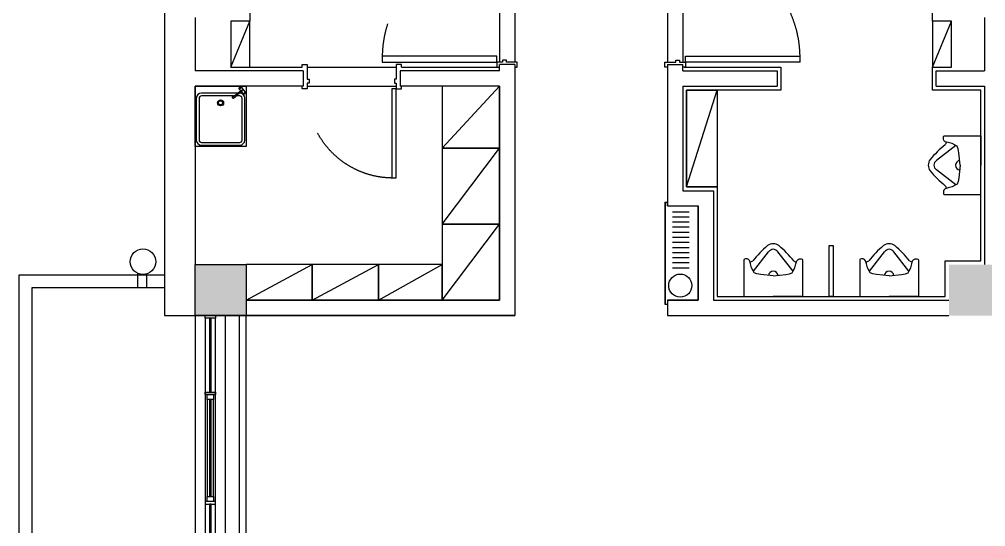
# Model space of a CAD drawing. Header units: millimetres. Extents: x 526420 to 928802, y 401925 to 509768.
# Drawn here: x 602847 to 610435, y 425780 to 429762 of the extents above; entities that cross this region are included whole.
import ezdxf

# ---------------------------------------------------------------- set-up
doc = ezdxf.new("R2010")
doc.units = ezdxf.units.MM
doc.header["$LTSCALE"] = 3000
doc.header["$MEASUREMENT"] = 0
doc.linetypes.add('DASHED2', pattern=[0.375, 0.25, -0.125])
doc.layers.get('0').update_dxf_attribs({"linetype": 'CONTINUOUS'})
for name, color, linetype in [('D-GJG', 7, 'CONTINUOUS'), ('D-WALL', 7, 'CONTINUOUS'), ('D-WINDOW', 7, 'CONTINUOUS'), ('P-DOOR', 7, 'CONTINUOUS'), ('P-FURNI-A', 7, 'CONTINUOUS'), ('P-FURNI-I', 7, 'CONTINUOUS'), ('P-STAIR', 7, 'CONTINUOUS'), ('窗台线', 7, 'CONTINUOUS')]:
    doc.layers.add(name, color=color, linetype=linetype)

msp = doc.modelspace()

# ---------------------------------------------------------------- linework, layer by layer
at = {"color": 0, "ltscale": 2}
for p, q in [((607916.8, 428327.2), (607936.8, 428327.2)), ((607916.8, 428327.2), (607916.8, 427527.2)), ((607916.8, 428327.2), (607936.8, 428327.2)), ((607916.8, 428327.2), (607916.8, 427527.2)), ((607916.9, 428327.2), (607936.9, 428327.2)), ((607916.9, 428327.2), (607916.9, 427527.2)), ((607916.9, 428327.2), (607936.9, 428327.2)), ((607916.9, 428327.2), (607916.9, 427527.2)), ((607936.8, 428297.2), (607936.8, 428327.2)), ((607936.8, 428297.2), (607936.8, 428327.2)), ((607936.8, 428297.2), (608176.8, 428297.2)), ((607936.8, 428297.2), (608176.8, 428297.2)), ((607936.9, 428297.2), (607936.9, 428327.2)), ((607936.9, 428297.2), (607936.9, 428327.2)), ((607936.9, 428297.2), (608176.9, 428297.2)), ((607936.9, 428297.2), (608176.9, 428297.2)), ((608176.8, 427557.2), (608176.8, 428297.2)), ((608176.8, 427557.2), (608176.8, 428297.2)), ((608176.9, 427557.2), (608176.9, 428297.2)), ((608176.9, 427557.2), (608176.9, 428297.2)), ((607976.8, 428252.5), (608106.8, 428252.5)), ((607976.8, 428252.5), (608106.8, 428252.5)), ((607976.8, 428252.5), (608106.8, 428252.5)), ((607976.8, 428252.5), (608106.8, 428252.5)), ((607976.8, 428212.5), (608106.8, 428212.5)), ((607976.8, 428212.5), (608106.8, 428212.5)), ((607976.8, 428212.5), (608106.8, 428212.5)), ((607976.8, 428212.5), (608106.8, 428212.5)), ((607976.9, 428252.5), (608106.9, 428252.5)), ((607976.9, 428252.5), (608106.9, 428252.5)), ((607976.9, 428252.5), (608106.9, 428252.5)), ((607976.9, 428252.5), (608106.9, 428252.5)), ((607976.9, 428212.5), (608106.9, 428212.5)), ((607976.9, 428212.5), (608106.9, 428212.5)), ((607976.9, 428212.5), (608106.9, 428212.5)), ((607976.9, 428212.5), (608106.9, 428212.5)), ((607976.8, 428172.5), (608106.8, 428172.5)), ((607976.8, 428172.5), (608106.8, 428172.5)), ((607976.8, 428172.5), (608106.8, 428172.5)), ((607976.8, 428172.5), (608106.8, 428172.5)), ((607976.8, 428132.5), (608106.8, 428132.5)), ((607976.8, 428132.5), (608106.8, 428132.5)), ((607976.8, 428132.5), (608106.8, 428132.5)), ((607976.8, 428132.5), (608106.8, 428132.5)), ((607976.9, 428172.5), (608106.9, 428172.5)), ((607976.9, 428172.5), (608106.9, 428172.5)), ((607976.9, 428172.5), (608106.9, 428172.5)), ((607976.9, 428172.5), (608106.9, 428172.5)), ((607976.9, 428132.5), (608106.9, 428132.5)), ((607976.9, 428132.5), (608106.9, 428132.5)), ((607976.9, 428132.5), (608106.9, 428132.5)), ((607976.9, 428132.5), (608106.9, 428132.5)), ((607976.8, 428092.5), (608106.8, 428092.5)), ((607976.8, 428092.5), (608106.8, 428092.5)), ((607976.8, 428092.5), (608106.8, 428092.5)), ((607976.8, 428092.5), (608106.8, 428092.5)), ((607976.8, 428052.5), (608106.8, 428052.5)), ((607976.8, 428052.5), (608106.8, 428052.5)), ((607976.8, 428052.5), (608106.8, 428052.5)), ((607976.8, 428052.5), (608106.8, 428052.5)), ((607976.9, 428092.5), (608106.9, 428092.5)), ((607976.9, 428092.5), (608106.9, 428092.5)), ((607976.9, 428092.5), (608106.9, 428092.5)), ((607976.9, 428092.5), (608106.9, 428092.5)), ((607976.9, 428052.5), (608106.9, 428052.5)), ((607976.9, 428052.5), (608106.9, 428052.5)), ((607976.9, 428052.5), (608106.9, 428052.5)), ((607976.9, 428052.5), (608106.9, 428052.5)), ((607976.8, 428012.5), (608106.8, 428012.5)), ((607976.8, 428012.5), (608106.8, 428012.5)), ((607976.8, 428012.5), (608106.8, 428012.5)), ((607976.8, 428012.5), (608106.8, 428012.5)), ((607976.8, 427972.5), (608106.8, 427972.5)), ((607976.8, 427972.5), (608106.8, 427972.5)), ((607976.8, 427972.5), (608106.8, 427972.5)), ((607976.8, 427972.5), (608106.8, 427972.5)), ((607976.8, 427972.5), (608106.8, 427972.5)), ((607976.8, 427972.5), (608106.8, 427972.5)), ((607976.9, 428012.5), (608106.9, 428012.5)), ((607976.9, 428012.5), (608106.9, 428012.5)), ((607976.9, 428012.5), (608106.9, 428012.5)), ((607976.9, 428012.5), (608106.9, 428012.5)), ((607976.9, 427972.5), (608106.9, 427972.5)), ((607976.9, 427972.5), (608106.9, 427972.5)), ((607976.9, 427972.5), (608106.9, 427972.5)), ((607976.9, 427972.5), (608106.9, 427972.5)), ((607976.9, 427972.5), (608106.9, 427972.5)), ((607976.9, 427972.5), (608106.9, 427972.5)), ((607976.8, 427932.5), (608106.8, 427932.5)), ((607976.8, 427932.5), (608106.8, 427932.5)), ((607976.8, 427932.5), (608106.8, 427932.5)), ((607976.8, 427932.5), (608106.8, 427932.5)), ((607976.8, 427892.5), (608106.8, 427892.5)), ((607976.8, 427892.5), (608106.8, 427892.5)), ((607976.8, 427892.5), (608106.8, 427892.5)), ((607976.8, 427892.5), (608106.8, 427892.5)), ((607976.8, 427892.5), (608106.8, 427892.5)), ((607976.8, 427892.5), (608106.8, 427892.5)), ((607976.9, 427932.5), (608106.9, 427932.5)), ((607976.9, 427932.5), (608106.9, 427932.5)), ((607976.9, 427932.5), (608106.9, 427932.5)), ((607976.9, 427932.5), (608106.9, 427932.5)), ((607976.9, 427892.5), (608106.9, 427892.5)), ((607976.9, 427892.5), (608106.9, 427892.5)), ((607976.9, 427892.5), (608106.9, 427892.5)), ((607976.9, 427892.5), (608106.9, 427892.5)), ((607976.9, 427892.5), (608106.9, 427892.5)), ((607976.9, 427892.5), (608106.9, 427892.5)), ((607976.8, 427852.5), (608106.8, 427852.5)), ((607976.8, 427852.5), (608106.8, 427852.5)), ((607976.8, 427852.5), (608106.8, 427852.5)), ((607976.8, 427852.5), (608106.8, 427852.5)), ((607976.8, 427812.5), (608106.8, 427812.5)), ((607976.8, 427812.5), (608106.8, 427812.5)), ((607976.9, 427852.5), (608106.9, 427852.5)), ((607976.9, 427852.5), (608106.9, 427852.5)), ((607976.9, 427852.5), (608106.9, 427852.5)), ((607976.9, 427852.5), (608106.9, 427852.5)), ((607976.9, 427812.5), (608106.9, 427812.5)), ((607976.9, 427812.5), (608106.9, 427812.5)), ((607916.8, 427527.2), (607936.8, 427527.2)), ((607916.8, 427527.2), (607936.8, 427527.2)), ((607916.9, 427527.2), (607936.9, 427527.2)), ((607916.9, 427527.2), (607936.9, 427527.2)), ((607936.8, 427557.2), (607936.8, 427527.2)), ((607936.8, 427557.2), (608176.8, 427557.2)), ((607936.8, 427557.2), (607936.8, 427527.2)), ((607936.8, 427557.2), (608176.8, 427557.2)), ((607936.9, 427557.2), (607936.9, 427527.2)), ((607936.9, 427557.2), (608176.9, 427557.2)), ((607936.9, 427557.2), (607936.9, 427527.2)), ((607936.9, 427557.2), (608176.9, 427557.2))]:
    msp.add_line(p, q, dxfattribs=at)
for centre in [(608036.8, 427672.5), (608036.8, 427672.5), (608036.9, 427672.5), (608036.9, 427672.5)]:
    msp.add_circle(centre, 90.6, dxfattribs=at)
at = {"layer": 'D-GJG', "color": 0, "ltscale": 2}
for p, q in [((605066.8, 429387.2), (605066.8, 429407.2)), ((605066.8, 429407.2), (605106.8, 429407.2)), ((605106.8, 429407.2), (605106.8, 429292.2)), ((605846.8, 429407.2), (605806.8, 429407.2)), ((605806.8, 429407.2), (605806.8, 429292.2)), ((605846.8, 429387.2), (605846.8, 429407.2)), ((606641.8, 429427.2), (606596.8, 429427.2)), ((606596.8, 429427.2), (606596.8, 429387.2)), ((606671.8, 429442.2), (606641.8, 429442.2)), ((606641.8, 429442.2), (606641.8, 429427.2)), ((606671.8, 429427.2), (606671.8, 429442.2)), ((606756.8, 429427.2), (606671.8, 429427.2)), ((606756.8, 429387.2), (606756.8, 429427.2)), ((607916.8, 429387.2), (607916.8, 429427.2)), ((607916.8, 429427.2), (608001.8, 429427.2)), ((608001.8, 429427.2), (608001.8, 429442.2)), ((608001.8, 429442.2), (608031.8, 429442.2)), ((608031.8, 429442.2), (608031.8, 429427.2)), ((608031.8, 429427.2), (608076.8, 429427.2)), ((608076.8, 429427.2), (608076.8, 429387.2)), ((606596.8, 429387.2), (606616.8, 429387.2)), ((606736.8, 429387.2), (606756.8, 429387.2)), ((607936.8, 429387.2), (607916.8, 429387.2)), ((608076.8, 429387.2), (608056.8, 429387.2)), ((605106.8, 429292.2), (605121.8, 429292.2)), ((605121.8, 429262.2), (605106.8, 429262.2)), ((605106.8, 429262.2), (605106.8, 429217.2)), ((605121.8, 429292.2), (605121.8, 429262.2)), ((605806.8, 429292.2), (605791.8, 429292.2)), ((605791.8, 429292.2), (605791.8, 429262.2)), ((605791.8, 429262.2), (605806.8, 429262.2)), ((605806.8, 429262.2), (605806.8, 429217.2)), ((605066.8, 429217.2), (605066.8, 429237.2)), ((605106.8, 429217.2), (605066.8, 429217.2)), ((605806.8, 429217.2), (605846.8, 429217.2)), ((605846.8, 429217.2), (605846.8, 429237.2))]:
    msp.add_line(p, q, dxfattribs=at)
at = {"layer": 'D-WALL', "color": 0, "ltscale": 0.7}
for p, q in [((603986.9, 433537.2), (603986.9, 427437.2)), ((603986.9, 433537.2), (603986.9, 427677.2)), ((604226.9, 429777.2), (604226.9, 429357.2)), ((610426.8, 429777.2), (610426.8, 429357.2)), ((606736.8, 429407.2), (606616.8, 429407.2)), ((606616.8, 429357.2), (606616.8, 429407.2)), ((606736.8, 429407.2), (606736.8, 427437.2)), ((607936.8, 429407.2), (607936.8, 428297.2)), ((607936.8, 429407.2), (608056.8, 429407.2)), ((608056.8, 429357.2), (608056.8, 429407.2)), ((605076.8, 429357.2), (604226.8, 429357.2)), ((605076.8, 429357.2), (605076.8, 429237.2)), ((606616.8, 429357.2), (605836.8, 429357.2)), ((605836.8, 429357.2), (605836.8, 429237.2)), ((606616.8, 429387.2), (606616.8, 429387.2)), ((608056.8, 429387.2), (608056.8, 429387.2)), ((608056.8, 429357.2), (608796.8, 429357.2)), ((608796.8, 429357.2), (608796.8, 429237.2)), ((610046.8, 429357.2), (610426.8, 429357.2)), ((610046.8, 429237.2), (610046.8, 429357.2)), ((606736.8, 429257.2), (606736.8, 427437.2)), ((605076.8, 429237.2), (604226.8, 429237.2)), ((604226.9, 429237.2), (604226.9, 427837.2)), ((606616.8, 429237.2), (605836.8, 429237.2)), ((606616.8, 429237.2), (606616.8, 427557.2)), ((606616.8, 429237.2), (606616.8, 427557.2)), ((608056.8, 429237.2), (608056.8, 428417.2)), ((608056.8, 429237.2), (608796.8, 429237.2)), ((610046.8, 429237.2), (610426.9, 429237.2)), ((610426.9, 429237.2), (610426.9, 427837.2)), ((608056.8, 428417.2), (608296.8, 428417.2)), ((608056.9, 428417.2), (608296.9, 428417.2)), ((608296.8, 428417.2), (608296.8, 427557.2)), ((608296.9, 428417.2), (608296.9, 427557.2)), ((607936.8, 428297.2), (608176.8, 428297.2)), ((607936.9, 428297.2), (608176.9, 428297.2)), ((608176.8, 428297.2), (608176.8, 427557.2)), ((608176.9, 428297.2), (608176.9, 427557.2)), ((606616.9, 427557.2), (604626.9, 427557.2)), ((604626.9, 427557.2), (606616.9, 427557.2)), ((607936.9, 427557.2), (607936.9, 427437.2)), ((608176.9, 427557.2), (607936.9, 427557.2)), ((607936.9, 427557.2), (607936.9, 427437.2)), ((608176.9, 427557.2), (607936.9, 427557.2)), ((607936.9, 427527.2), (607936.9, 427437.2)), ((608036.9, 427557.2), (608176.9, 427557.2)), ((608296.9, 427557.2), (610146.9, 427557.2)), ((608296.9, 427557.2), (610146.9, 427557.2)), ((608296.9, 427557.2), (610146.9, 427557.2)), ((603986.9, 427437.2), (604226.9, 427437.2)), ((603986.9, 427437.2), (604226.9, 427437.2)), ((603986.9, 427437.2), (604226.9, 427437.2)), ((604226.9, 427437.2), (604626.9, 427437.2)), ((604226.9, 427437.2), (604626.9, 427437.2)), ((604626.9, 427437.2), (606736.9, 427437.2)), ((604626.9, 427437.2), (606736.9, 427437.2)), ((606736.9, 427437.2), (604626.9, 427437.2)), ((607936.9, 427437.2), (610146.9, 427437.2))]:
    msp.add_line(p, q, dxfattribs=at)
at = {"layer": 'D-WALL', "color": 0, "ltscale": 100}
for p, q in [((604226.9, 427837.2), (604626.9, 427837.2)), ((604226.9, 427437.2), (604226.9, 427837.2)), ((604626.9, 427837.2), (604626.9, 427437.2)), ((604626.9, 427437.2), (604226.9, 427437.2))]:
    msp.add_line(p, q, dxfattribs=at)
at = {"layer": 'D-WALL', "color": 0}
for p, q in [((602846.9, 427757.2), (603986.9, 427757.2)), ((602846.9, 425117.2), (602846.9, 427757.2)), ((603774.3, 427770.2), (603774.3, 427657.2)), ((603844.3, 427763.8), (603844.3, 427657.2)), ((602946.9, 427657.2), (603986.9, 427657.2)), ((602946.9, 425217.2), (602946.9, 427657.2))]:
    msp.add_line(p, q, dxfattribs=at)
msp.add_circle((603817.8, 427860.2), 100, dxfattribs=at)
for points in [[(604226.9, 427837.2), (604626.9, 427837.2), (604226.9, 427437.2), (604626.9, 427437.2)], [(604226.9, 427837.2), (604626.9, 427837.2), (604226.9, 427437.2), (604626.9, 427437.2)], [(604226.9, 427837.2), (604626.9, 427837.2), (604226.9, 427437.2), (604626.9, 427437.2)], [(610146.9, 427837.2), (610546.9, 427837.2), (610146.9, 427437.2), (610546.9, 427437.2)]]:
    msp.add_solid(points, dxfattribs=at)
at = {"layer": 'D-WINDOW', "color": 0, "ltscale": 0.7}
for p, q in [((604226.9, 427437.2), (604226.9, 425357.2)), ((604306.9, 427417.2), (604306.9, 427437.2)), ((604306.9, 427437.2), (604386.9, 427437.2)), ((604386.9, 427437.2), (604386.9, 427417.2)), ((604306.9, 427417.2), (604306.9, 425377.2)), ((604386.9, 427417.2), (604306.9, 427417.2)), ((604386.9, 427417.2), (604306.9, 427417.2)), ((604339.4, 427417.2), (604339.4, 426837.2)), ((604354.4, 427417.2), (604339.4, 427417.2)), ((604354.4, 426837.2), (604354.4, 427417.2)), ((604386.9, 425377.2), (604386.9, 427417.2)), ((604306.9, 426817.2), (604306.9, 426837.2)), ((604306.9, 426837.2), (604386.9, 426837.2)), ((604339.4, 426837.2), (604354.4, 426837.2)), ((604386.9, 426837.2), (604386.9, 426817.2)), ((604386.9, 426817.2), (604306.9, 426817.2)), ((604321.9, 426777.2), (604321.9, 426817.2)), ((604321.9, 426817.2), (604371.9, 426817.2)), ((604321.9, 426777.2), (604321.9, 426017.2)), ((604371.9, 426777.2), (604321.9, 426777.2)), ((604371.9, 426777.2), (604321.9, 426777.2)), ((604339.4, 426777.2), (604339.4, 426017.2)), ((604354.4, 426777.2), (604339.4, 426777.2)), ((604354.4, 426017.2), (604354.4, 426777.2)), ((604371.9, 426817.2), (604371.9, 426777.2)), ((604371.9, 426017.2), (604371.9, 426777.2)), ((604321.9, 425977.2), (604321.9, 426017.2)), ((604321.9, 426017.2), (604371.9, 426017.2)), ((604321.9, 426017.2), (604371.9, 426017.2)), ((604339.4, 426017.2), (604354.4, 426017.2)), ((604371.9, 426017.2), (604371.9, 425977.2)), ((604386.9, 425977.2), (604306.9, 425977.2)), ((604306.9, 425977.2), (604306.9, 425957.2)), ((604306.9, 425957.2), (604386.9, 425957.2)), ((604371.9, 425977.2), (604321.9, 425977.2)), ((604339.4, 425957.2), (604339.4, 425377.2)), ((604354.4, 425957.2), (604339.4, 425957.2)), ((604354.4, 425377.2), (604354.4, 425957.2)), ((604386.9, 425957.2), (604386.9, 425977.2))]:
    msp.add_line(p, q, dxfattribs=at)
at = {"layer": 'P-DOOR', "color": 0, "ltscale": 2}
for p, q in [((606616.8, 430327.2), (606616.8, 429427.2)), ((606736.8, 430327.2), (606736.8, 429427.2)), ((607936.8, 430327.2), (607936.8, 429427.2)), ((608056.8, 430327.2), (608056.8, 429427.2)), ((605106.8, 429387.2), (605806.8, 429387.2)), ((605106.8, 429237.2), (605806.8, 429237.2))]:
    msp.add_line(p, q, dxfattribs=at)
at = {"layer": 'P-DOOR', "color": 0}
for p, q in [((606596.8, 429472.2), (605696.8, 429472.2)), ((605696.8, 429472.2), (605696.8, 429427.2)), ((605696.8, 429427.2), (606596.8, 429427.2)), ((606596.8, 429427.2), (606596.8, 429472.2)), ((608076.8, 429472.2), (608976.8, 429472.2)), ((608076.8, 429427.2), (608076.8, 429472.2)), ((608976.8, 429427.2), (608076.8, 429427.2)), ((608976.8, 429472.2), (608976.8, 429427.2)), ((605771.8, 429217.2), (605771.8, 428517.2)), ((605806.8, 429217.2), (605771.8, 429217.2)), ((605806.8, 428517.2), (605806.8, 429217.2)), ((605771.8, 428517.2), (605806.8, 428517.2))]:
    msp.add_line(p, q, dxfattribs=at)
at = {"layer": 'P-DOOR', "color": 0, "linetype": 'DASHED2'}
for centre, start, end in [((606565.3, 429458.8), 87.91733, 182.08267), ((608108.4, 429458.8), 357.91733, 92.08267)]:
    msp.add_arc(centre, 869, start, end, dxfattribs=at)
at = {"layer": 'P-DOOR', "color": 0, "linetype": 'DASHED2', "extrusion": (0, 0, -1)}
msp.add_ellipse((605782.3, 429192.6), major_axis=(-675.9, 0.5), ratio=1, start_param=4.675294, end_param=6.318789, dxfattribs=at)
at = {"layer": 'P-FURNI-A', "color": 0}
for p, q in [((604656.8, 429927.2), (604656.8, 429747.2)), ((610016.8, 429747.2), (610016.8, 429927.2)), ((604656.8, 429747.2), (604506.8, 429747.2)), ((604506.8, 429747.2), (604506.8, 429387.2)), ((610166.8, 429747.2), (610016.8, 429747.2)), ((610166.8, 429387.2), (610166.8, 429747.2)), ((604506.8, 429387.2), (605066.8, 429387.2)), ((605846.8, 429387.2), (606596.8, 429387.2)), ((608066.8, 429387.2), (608826.8, 429387.2)), ((608826.8, 429387.2), (608826.8, 429207.2)), ((610016.8, 429207.2), (610016.8, 429387.2)), ((610016.8, 429387.2), (610166.8, 429387.2)), ((606166.8, 428750.5), (606616.8, 429237.2)), ((606616.8, 429237.2), (606166.8, 429237.2)), ((606166.8, 429237.2), (606166.8, 428750.5)), ((606616.8, 428750.5), (606616.8, 429237.2)), ((608086.8, 428447.2), (608086.8, 429207.2)), ((608086.8, 429207.2), (608326.8, 429207.2)), ((608826.8, 429207.2), (608086.8, 429207.2)), ((608086.8, 429207.2), (608086.8, 428447.2)), ((608326.8, 429207.2), (608326.8, 428447.2)), ((610396.8, 429207.2), (610016.8, 429207.2)), ((610396.8, 427867.2), (610396.8, 429207.2)), ((606166.8, 428153.8), (606616.8, 428750.5)), ((606616.8, 428750.5), (606166.8, 428750.5)), ((606166.8, 428750.5), (606166.8, 428153.8)), ((606166.8, 428750.5), (606616.8, 428750.5)), ((606616.8, 428153.8), (606616.8, 428750.5)), ((608326.8, 428447.2), (608086.8, 428447.2)), ((608086.8, 428447.2), (608326.8, 428447.2)), ((608326.8, 428447.2), (608326.8, 427587.2)), ((606166.8, 427557.2), (606616.8, 428153.8)), ((606616.8, 428153.8), (606166.8, 428153.8)), ((606166.8, 428153.8), (606166.8, 427557.2)), ((606166.8, 428153.8), (606616.8, 428153.8)), ((606616.8, 427557.2), (606616.8, 428153.8)), ((604626.8, 427557.2), (605146.8, 427837.2)), ((605146.8, 427837.2), (604626.8, 427837.2)), ((604626.8, 427837.2), (604626.8, 427557.2)), ((605146.8, 427557.2), (605666.8, 427837.2)), ((605666.8, 427837.2), (605146.8, 427837.2)), ((605146.8, 427837.2), (605146.8, 427557.2)), ((605146.8, 427557.2), (605146.8, 427837.2)), ((605666.8, 427557.2), (606166.8, 427837.2)), ((606166.8, 427837.2), (605666.8, 427837.2)), ((605666.8, 427837.2), (605666.8, 427557.2)), ((605666.8, 427557.2), (605666.8, 427837.2)), ((606166.8, 427557.2), (606166.8, 427837.2)), ((610116.8, 427587.2), (610116.8, 427867.2)), ((610116.8, 427867.2), (610396.8, 427867.2)), ((608326.8, 427587.2), (610116.8, 427587.2)), ((604626.8, 427557.2), (605146.8, 427557.2)), ((605146.8, 427557.2), (605666.8, 427557.2)), ((605666.8, 427557.2), (606166.8, 427557.2)), ((606166.8, 427557.2), (606616.8, 427557.2))]:
    msp.add_line(p, q, dxfattribs=at)
at = {"layer": 'P-FURNI-I', "color": 0, "ltscale": 100}
for p, q in [((604506.8, 429387.2), (604656.8, 429747.2)), ((604656.8, 429747.2), (604506.8, 429747.2)), ((604506.8, 429747.2), (604506.8, 429387.2)), ((604656.8, 429387.2), (604656.8, 429747.2)), ((610016.8, 429387.2), (610166.8, 429747.2)), ((610166.8, 429747.2), (610016.8, 429747.2)), ((610016.8, 429747.2), (610016.8, 429387.2)), ((610166.8, 429387.2), (610166.8, 429747.2)), ((604506.8, 429387.2), (604656.8, 429387.2)), ((610016.8, 429387.2), (610166.8, 429387.2))]:
    msp.add_line(p, q, dxfattribs=at)
at = {"layer": 'P-FURNI-I', "color": 0}
for p, q in [((604226.8, 429237.2), (604626.8, 429237.2)), ((604226.8, 428765.2), (604226.8, 429237.2)), ((604563.3, 429182.8), (604276.4, 429182.8)), ((604519.7, 429155.1), (604557, 429178.1)), ((604595.6, 429206.6), (604557, 429178.1)), ((604600.4, 429200.2), (604561.7, 429171.7)), ((604570.6, 429222.8), (604586.5, 429234.9)), ((604587.5, 429200.6), (604570.6, 429222.8)), ((604575.5, 429216.4), (604591.4, 429228.5)), ((604577.2, 429182.8), (604576.8, 429182.8)), ((604586.5, 429234.9), (604625.3, 429184)), ((604609.4, 429171.9), (604592.3, 429194.3)), ((604600.4, 429200.2), (604595.6, 429206.6)), ((604604.6, 429178.2), (604620.5, 429190.4)), ((604625.3, 429184), (604609.4, 429171.9)), ((604626.8, 429237.2), (604626.8, 428765.2)), ((608086.8, 428447.2), (608326.8, 429207.2)), ((604236.4, 429142.8), (604236.4, 428814.8)), ((604258, 429142.8), (604258, 428814.8)), ((604529.5, 429161.2), (604276.4, 429161.2)), ((604522.9, 429143.5), (604518.6, 429149.4)), ((604528.8, 429142.8), (604561.7, 429171.7)), ((604577.2, 429161.2), (604549.7, 429161.2)), ((604595.6, 428814.8), (604595.6, 429142.8)), ((604617.2, 428814.8), (604617.2, 429142.8)), ((610102.8, 428835.3), (610104.5, 428843.8)), ((610102.8, 428821.8), (610102.8, 428835.3)), ((610106.2, 428811.7), (610102.8, 428821.8)), ((610104.5, 428843.8), (610109.5, 428847.2)), ((610116.3, 428801.5), (610106.2, 428811.7)), ((610109.5, 428847.2), (610396.8, 428847.2)), ((610140, 428794.7), (610116.3, 428801.5)), ((610396.8, 428847.2), (610396.8, 428617.2)), ((604626.8, 428765.2), (604226.8, 428765.2)), ((604276.4, 428796.4), (604577.2, 428796.4)), ((604276.4, 428774.8), (604577.2, 428774.8)), ((610199.4, 428772.4), (610047.8, 428653.4)), ((610172.1, 428788), (610140, 428794.7)), ((610195.7, 428774.5), (610172.1, 428788)), ((610210.9, 428766), (610195.7, 428774.5)), ((610219.4, 428745.7), (610210.9, 428766)), ((610224.5, 428715.3), (610219.4, 428745.7)), ((610235.7, 428617.2), (610224.5, 428715.3)), ((610199.4, 428462), (610047.8, 428580.9)), ((610235.7, 428617.2), (610224.5, 428519.1)), ((610396.8, 428387.2), (610396.8, 428617.2)), ((610224.5, 428519.1), (610219.4, 428488.7)), ((610106.2, 428422.7), (610102.8, 428412.6)), ((610116.3, 428432.8), (610106.2, 428422.7)), ((610140, 428439.6), (610116.3, 428432.8)), ((610172.1, 428446.4), (610140, 428439.6)), ((610195.7, 428459.9), (610172.1, 428446.4)), ((610210.9, 428468.4), (610195.7, 428459.9)), ((610219.4, 428488.7), (610210.9, 428468.4)), ((610102.8, 428412.6), (610102.8, 428399)), ((610102.8, 428399), (610104.5, 428390.6)), ((610104.5, 428390.6), (610109.5, 428387.2)), ((610109.5, 428387.2), (610396.8, 428387.2)), ((609206.8, 427587.2), (609206.8, 427987.2)), ((609206.8, 427987.2), (609236.8, 427987.2)), ((609236.8, 427987.2), (609236.8, 427587.2)), ((608611.6, 427784.6), (608730.6, 427936.3)), ((608922.1, 427784.6), (608803.1, 427936.3)), ((609521.6, 427784.6), (609640.6, 427936.3)), ((609832.1, 427784.6), (609713.1, 427936.3)), ((608540.2, 427879.5), (608536.8, 427874.5)), ((608536.8, 427874.5), (608536.8, 427587.2)), ((608548.7, 427881.2), (608540.2, 427879.5)), ((608562.2, 427881.2), (608548.7, 427881.2)), ((608572.4, 427877.9), (608562.2, 427881.2)), ((608582.5, 427867.7), (608572.4, 427877.9)), ((608589.3, 427844.1), (608582.5, 427867.7)), ((608596, 427811.9), (608589.3, 427844.1)), ((608609.6, 427788.3), (608596, 427811.9)), ((608924.1, 427788.3), (608937.6, 427811.9)), ((608937.6, 427811.9), (608944.4, 427844.1)), ((608944.4, 427844.1), (608951.2, 427867.7)), ((608951.2, 427867.7), (608961.3, 427877.9)), ((608961.3, 427877.9), (608971.5, 427881.2)), ((608971.5, 427881.2), (608985, 427881.2)), ((608985, 427881.2), (608993.4, 427879.5)), ((608993.4, 427879.5), (608996.8, 427874.5)), ((608996.8, 427874.5), (608996.8, 427587.2)), ((609450.2, 427879.5), (609446.8, 427874.5)), ((609446.8, 427874.5), (609446.8, 427587.2)), ((609458.7, 427881.2), (609450.2, 427879.5)), ((609472.2, 427881.2), (609458.7, 427881.2)), ((609482.4, 427877.9), (609472.2, 427881.2)), ((609492.5, 427867.7), (609482.4, 427877.9)), ((609499.3, 427844.1), (609492.5, 427867.7)), ((609506, 427811.9), (609499.3, 427844.1)), ((609519.6, 427788.3), (609506, 427811.9)), ((609834.1, 427788.3), (609847.6, 427811.9)), ((609847.6, 427811.9), (609854.4, 427844.1)), ((609854.4, 427844.1), (609861.2, 427867.7)), ((609861.2, 427867.7), (609871.3, 427877.9)), ((609871.3, 427877.9), (609881.5, 427881.2)), ((609881.5, 427881.2), (609895, 427881.2)), ((609895, 427881.2), (609903.4, 427879.5)), ((609903.4, 427879.5), (609906.8, 427874.5)), ((609906.8, 427874.5), (609906.8, 427587.2)), ((608618, 427773.1), (608609.6, 427788.3)), ((608638.3, 427764.6), (608618, 427773.1)), ((608668.8, 427759.6), (608638.3, 427764.6)), ((608766.8, 427748.3), (608668.8, 427759.6)), ((608766.8, 427748.3), (608864.9, 427759.6)), ((608864.9, 427759.6), (608895.4, 427764.6)), ((608895.4, 427764.6), (608915.7, 427773.1)), ((608915.7, 427773.1), (608924.1, 427788.3)), ((609528, 427773.1), (609519.6, 427788.3)), ((609548.3, 427764.6), (609528, 427773.1)), ((609578.8, 427759.6), (609548.3, 427764.6)), ((609676.8, 427748.3), (609578.8, 427759.6)), ((609676.8, 427748.3), (609774.9, 427759.6)), ((609774.9, 427759.6), (609805.4, 427764.6)), ((609805.4, 427764.6), (609825.7, 427773.1)), ((609825.7, 427773.1), (609834.1, 427788.3)), ((608536.8, 427587.2), (608766.8, 427587.2)), ((608996.8, 427587.2), (608766.8, 427587.2)), ((609236.8, 427587.2), (609206.8, 427587.2)), ((609446.8, 427587.2), (609676.8, 427587.2)), ((609906.8, 427587.2), (609676.8, 427587.2))]:
    msp.add_line(p, q, dxfattribs=at)
for radius in [24, 16]:
    msp.add_circle((604426.8, 429106.8), radius, dxfattribs=at)
for centre, radius, start, end in [((604276.4, 429142.8), 40, 90, 180), ((604577.2, 429142.8), 40, 0, 90), ((604276.4, 429142.8), 18.4, 90, 180), ((604521.8, 429151.7), 4, 121.65294, 216.41658), ((604526.1, 429145.9), 4, 216.41658, 311.18022), ((604577.2, 429142.8), 18.4, 0, 90), ((604276.4, 428814.8), 40, 180, 270), ((604276.4, 428814.8), 18.4, 180, 270), ((604577.2, 428814.8), 40, 270, 0), ((604577.2, 428814.8), 18.4, 270, 0), ((610098.4, 428799.6), 28.1, 309.38531, 357.93907), ((610663.7, 428104.6), 867.7, 129.11323, 140.10182), ((610055.1, 428619), 70.9, 143.54365, 181.47365), ((610079.9, 428610.8), 53.4, 126.98443, 173.37858), ((610236.3, 428617.2), 38, 97.41382, 263.97768), ((610055.1, 428615.4), 70.9, 178.52635, 216.45635), ((610663.7, 429129.8), 867.7, 219.89818, 230.88677), ((610079.9, 428623.6), 53.4, 186.62142, 233.01557), ((610098.4, 428434.8), 28.1, 2.06093, 50.61469), ((609279.4, 427320.3), 867.7, 129.89818, 140.88677), ((608765, 427929), 70.9, 88.52635, 126.45635), ((608768.7, 427929), 70.9, 53.54365, 91.47365), ((608254.2, 427320.3), 867.7, 39.11323, 50.10182), ((610189.4, 427320.3), 867.7, 129.89818, 140.88677), ((609675, 427929), 70.9, 88.52635, 126.45635), ((609678.7, 427929), 70.9, 53.54365, 91.47365), ((609164.2, 427320.3), 867.7, 39.11323, 50.10182), ((608773.2, 427904.1), 53.4, 96.62142, 143.01557), ((608760.5, 427904.1), 53.4, 36.98443, 83.37858), ((609683.2, 427904.1), 53.4, 96.62142, 143.01557), ((609670.5, 427904.1), 53.4, 36.98443, 83.37858), ((608584.4, 427885.6), 28.1, 272.06093, 320.61469), ((608949.2, 427885.6), 28.1, 219.38531, 267.93907), ((609494.4, 427885.6), 28.1, 272.06093, 320.61469), ((609859.2, 427885.6), 28.1, 219.38531, 267.93907), ((608766.8, 427747.7), 38, 6.02232, 172.58618), ((609676.8, 427747.7), 38, 7.41382, 173.97768)]:
    msp.add_arc(centre, radius, start, end, dxfattribs=at)
at = {"layer": 'P-STAIR', "color": 0}
for p, q in [((604576.9, 425357.2), (604576.9, 427437.2)), ((604626.9, 425357.2), (604626.9, 427437.2))]:
    msp.add_line(p, q, dxfattribs=at)
at = {"layer": '窗台线', "color": 0, "ltscale": 0.7}
for p, q in [((604466.9, 427437.2), (604226.9, 427437.2)), ((604466.9, 425357.2), (604466.9, 427437.2))]:
    msp.add_line(p, q, dxfattribs=at)

doc.saveas('drawing.dxf')
